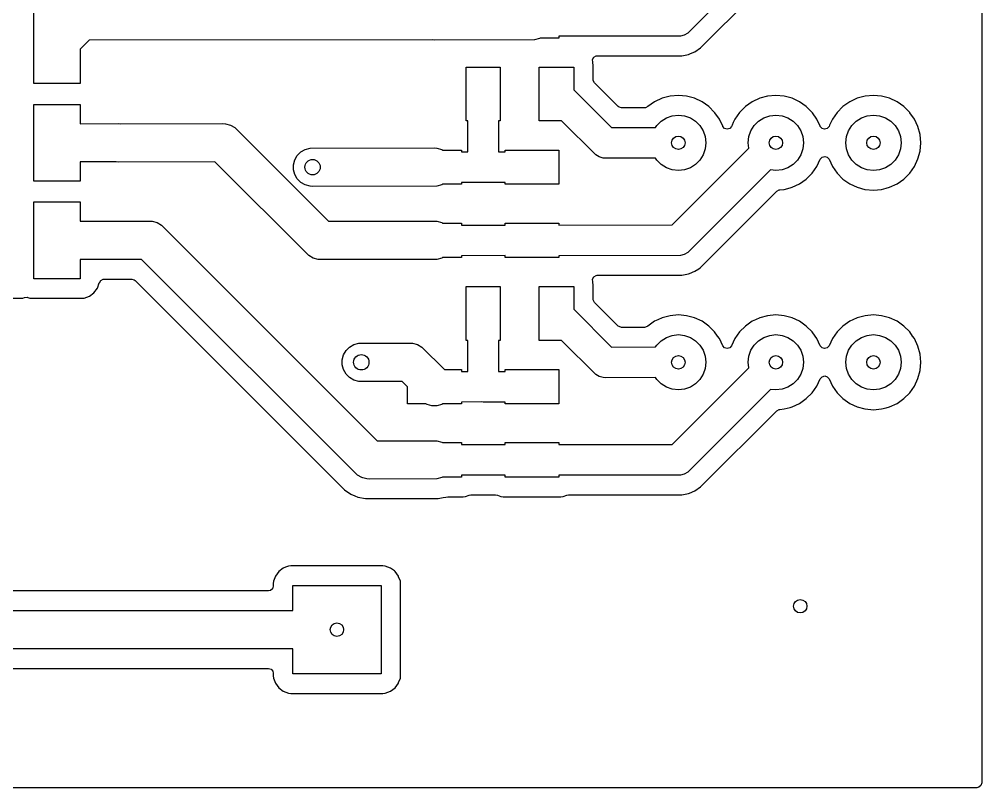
# Model space of a CAD drawing. Extents: x 0.01 to 2.39, y 0.01 to 1.59.
# Drawn here: x 1.399 to 2.386, y 0.014 to 0.802 of the extents above; entities that cross this region are included whole.
import ezdxf

# ---------------------------------------------------------------- set-up
doc = ezdxf.new("R2010")
doc.units = 0
doc.header["$MEASUREMENT"] = 0
doc.layers.add('BLACK', color=7, linetype='CONTINUOUS')

msp = doc.modelspace()

# ---------------------------------------------------------------- linework, layer by layer
at = {"layer": 'BLACK', "linetype": 'CONTINUOUS'}
for p, q in [((2.38604, 1.58108), (2.38604, 0.01892)), ((2.1694, 0.87228), (2.08614, 0.78886)), ((2.0978, 0.77222), (2.17595, 0.85037)), ((1.41437, 0.73563), (1.41437, 0.81437)), ((1.47098, 0.78032), (1.46161, 0.77087)), ((1.82247, 0.78048), (1.47098, 0.78032)), ((1.825, 0.78031), (1.82247, 0.78048)), ((1.92757, 0.78048), (1.825, 0.78031)), ((1.93253, 0.78181), (1.92757, 0.78048)), ((1.93338, 0.7823), (1.93253, 0.78181)), ((1.95256, 0.7823), (1.93338, 0.7823)), ((2.07706, 0.78439), (1.95256, 0.78428)), ((1.95256, 0.78428), (1.95256, 0.7823)), ((2.08103, 0.78545), (2.07706, 0.78439)), ((2.08459, 0.78751), (2.08103, 0.78545)), ((2.08614, 0.78886), (2.08459, 0.78751)), ((1.46161, 0.77087), (1.46161, 0.73563)), ((2.09194, 0.7683), (2.0978, 0.77222)), ((2.0978, 0.77222), (2.0978, 0.77222)), ((1.98701, 0.76033), (1.98835, 0.76278)), ((1.98721, 0.75754), (1.98701, 0.76033)), ((1.98835, 0.76278), (1.9908, 0.76412)), ((1.9908, 0.76412), (1.99185, 0.76423)), ((1.99185, 0.76423), (2.07852, 0.76423)), ((2.07852, 0.76423), (2.08543, 0.76561)), ((2.08543, 0.76561), (2.08746, 0.76645)), ((2.08543, 0.76561), (2.08543, 0.76561)), ((2.08746, 0.76645), (2.09194, 0.7683)), ((1.8575, 0.69744), (1.8575, 0.75256)), ((1.8575, 0.75256), (1.8925, 0.75256)), ((1.8925, 0.75256), (1.8925, 0.69744)), ((1.9323, 0.69744), (1.9323, 0.75256)), ((1.9323, 0.75256), (1.9677, 0.75256)), ((1.9677, 0.75256), (1.9677, 0.72941)), ((1.98746, 0.75686), (1.98721, 0.75754)), ((1.98772, 0.75447), (1.98746, 0.75686)), ((1.98746, 0.75686), (1.98746, 0.75686)), ((1.98746, 0.75686), (1.98746, 0.75686)), ((1.98772, 0.73992), (1.98772, 0.75447)), ((1.98772, 0.75447), (1.98772, 0.75447)), ((1.46161, 0.73563), (1.41437, 0.73563)), ((1.98783, 0.73887), (1.98772, 0.73992)), ((1.98917, 0.73641), (1.98783, 0.73887)), ((2.01336, 0.71222), (1.98917, 0.73641)), ((1.9677, 0.72941), (2.00663, 0.69063)), ((2.05839, 0.72062), (2.05072, 0.71705)), ((2.06657, 0.72281), (2.05839, 0.72062)), ((2.075, 0.72355), (2.06657, 0.72281)), ((2.08343, 0.72281), (2.075, 0.72355)), ((2.09161, 0.72062), (2.08343, 0.72281)), ((2.09928, 0.71705), (2.09161, 0.72062)), ((2.15839, 0.72062), (2.15072, 0.71705)), ((2.16657, 0.72281), (2.15839, 0.72062)), ((2.175, 0.72355), (2.16657, 0.72281)), ((2.18343, 0.72281), (2.175, 0.72355)), ((2.19161, 0.72062), (2.18343, 0.72281)), ((2.19928, 0.71705), (2.19161, 0.72062)), ((2.25839, 0.72062), (2.25072, 0.71705)), ((2.26657, 0.72281), (2.25839, 0.72062)), ((2.275, 0.72355), (2.26657, 0.72281)), ((2.28343, 0.72281), (2.275, 0.72355)), ((2.29161, 0.72062), (2.28343, 0.72281)), ((2.29928, 0.71705), (2.29161, 0.72062)), ((1.41437, 0.63563), (1.41437, 0.71437)), ((1.41437, 0.71437), (1.46161, 0.71437)), ((1.46161, 0.71437), (1.46161, 0.69458)), ((2.01419, 0.71156), (2.01336, 0.71222)), ((2.01687, 0.71077), (2.01419, 0.71156)), ((2.04031, 0.71077), (2.01687, 0.71077)), ((2.04137, 0.71088), (2.04031, 0.71077)), ((2.04359, 0.7121), (2.04137, 0.71088)), ((2.04363, 0.71205), (2.04359, 0.7121)), ((2.04379, 0.71219), (2.04363, 0.71205)), ((2.05072, 0.71705), (2.04379, 0.71219)), ((2.05072, 0.71705), (2.05072, 0.71705)), ((2.10621, 0.71219), (2.09928, 0.71705)), ((2.11219, 0.70621), (2.10621, 0.71219)), ((2.14379, 0.71219), (2.13781, 0.70621)), ((2.15072, 0.71705), (2.14379, 0.71219)), ((2.14379, 0.71219), (2.14379, 0.71219)), ((2.15072, 0.71705), (2.15072, 0.71705)), ((2.20621, 0.71219), (2.19928, 0.71705)), ((2.21219, 0.70621), (2.20621, 0.71219)), ((2.24379, 0.71219), (2.23781, 0.70621)), ((2.25072, 0.71705), (2.24379, 0.71219)), ((2.24379, 0.71219), (2.24379, 0.71219)), ((2.25072, 0.71705), (2.25072, 0.71705)), ((2.30621, 0.71219), (2.29928, 0.71705)), ((2.31219, 0.70621), (2.30621, 0.71219)), ((2.0627, 0.70054), (2.06869, 0.70264)), ((2.06869, 0.70264), (2.075, 0.70335)), ((2.075, 0.70335), (2.08131, 0.70264)), ((2.08131, 0.70264), (2.0873, 0.70054)), ((2.11245, 0.70584), (2.11219, 0.70621)), ((2.11219, 0.70621), (2.11219, 0.70621)), ((2.11219, 0.70621), (2.11219, 0.70621)), ((2.11705, 0.69928), (2.11245, 0.70584)), ((2.13781, 0.70621), (2.13295, 0.69928)), ((2.13781, 0.70621), (2.13781, 0.70621)), ((2.1627, 0.70054), (2.16869, 0.70264)), ((2.16869, 0.70264), (2.175, 0.70335)), ((2.175, 0.70335), (2.18131, 0.70264)), ((2.18131, 0.70264), (2.1873, 0.70054)), ((2.21245, 0.70584), (2.21219, 0.70621)), ((2.21219, 0.70621), (2.21219, 0.70621)), ((2.21219, 0.70621), (2.21219, 0.70621)), ((2.21705, 0.69928), (2.21245, 0.70584)), ((2.23781, 0.70621), (2.23295, 0.69928)), ((2.23781, 0.70621), (2.23781, 0.70621)), ((2.2627, 0.70054), (2.26869, 0.70264)), ((2.26869, 0.70264), (2.275, 0.70335)), ((2.275, 0.70335), (2.28131, 0.70264)), ((2.28131, 0.70264), (2.2873, 0.70054)), ((2.31245, 0.70584), (2.31219, 0.70621)), ((2.31219, 0.70621), (2.31219, 0.70621)), ((2.31219, 0.70621), (2.31219, 0.70621)), ((2.31705, 0.69928), (2.31245, 0.70584)), ((1.46161, 0.69458), (1.50098, 0.69469)), ((1.50098, 0.69469), (1.50344, 0.69452)), ((1.50344, 0.69452), (1.60819, 0.69469)), ((1.60819, 0.69469), (1.61076, 0.69452)), ((1.61076, 0.69452), (1.61076, 0.69452)), ((1.61076, 0.69452), (1.61572, 0.69319)), ((1.61572, 0.69319), (1.62017, 0.69062)), ((1.8593, 0.69744), (1.8575, 0.69744)), ((1.85936, 0.66571), (1.8593, 0.69744)), ((1.8925, 0.69744), (1.89067, 0.69744)), ((1.89067, 0.69744), (1.89072, 0.66566)), ((1.95535, 0.69744), (1.9323, 0.69744)), ((1.99041, 0.66251), (1.95535, 0.69744)), ((2.00663, 0.69063), (2.0516, 0.69071)), ((2.0516, 0.69071), (2.05284, 0.69267)), ((2.05284, 0.69267), (2.05733, 0.69716)), ((2.05733, 0.69716), (2.0627, 0.70054)), ((2.0873, 0.70054), (2.09267, 0.69716)), ((2.09267, 0.69716), (2.09716, 0.69267)), ((2.09716, 0.69267), (2.10054, 0.6873)), ((2.12048, 0.69191), (2.11705, 0.69928)), ((2.1205, 0.69186), (2.12048, 0.69191)), ((2.12229, 0.6898), (2.1205, 0.69186)), ((2.1295, 0.69186), (2.12765, 0.68976)), ((2.13009, 0.69314), (2.1295, 0.69186)), ((2.13131, 0.69576), (2.13009, 0.69314)), ((2.13295, 0.69928), (2.13131, 0.69576)), ((2.14946, 0.6873), (2.15284, 0.69267)), ((2.15284, 0.69267), (2.15733, 0.69716)), ((2.15733, 0.69716), (2.1627, 0.70054)), ((2.1873, 0.70054), (2.19267, 0.69716)), ((2.19267, 0.69716), (2.19716, 0.69267)), ((2.19716, 0.69267), (2.20054, 0.6873)), ((2.22048, 0.69191), (2.21705, 0.69928)), ((2.2205, 0.69186), (2.22048, 0.69191)), ((2.22229, 0.6898), (2.2205, 0.69186)), ((2.2295, 0.69186), (2.22765, 0.68976)), ((2.23009, 0.69314), (2.2295, 0.69186)), ((2.23131, 0.69576), (2.23009, 0.69314)), ((2.23295, 0.69928), (2.23131, 0.69576)), ((2.24946, 0.6873), (2.25284, 0.69267)), ((2.25284, 0.69267), (2.25733, 0.69716)), ((2.25733, 0.69716), (2.2627, 0.70054)), ((2.2873, 0.70054), (2.29267, 0.69716)), ((2.29267, 0.69716), (2.29716, 0.69267)), ((2.29716, 0.69267), (2.30054, 0.6873)), ((2.32062, 0.69161), (2.31705, 0.69928)), ((2.32281, 0.68343), (2.32062, 0.69161)), ((1.62017, 0.69062), (1.6202, 0.69058)), ((1.6202, 0.69058), (1.71648, 0.59453)), ((2.10054, 0.6873), (2.10264, 0.68131)), ((2.10264, 0.68131), (2.10335, 0.675)), ((2.12496, 0.689), (2.12229, 0.6898)), ((2.12765, 0.68976), (2.12496, 0.689)), ((2.14665, 0.675), (2.14736, 0.68131)), ((2.14736, 0.68131), (2.14946, 0.6873)), ((2.20054, 0.6873), (2.20264, 0.68131)), ((2.20264, 0.68131), (2.20335, 0.675)), ((2.22496, 0.689), (2.22229, 0.6898)), ((2.22765, 0.68976), (2.22496, 0.689)), ((2.24665, 0.675), (2.24736, 0.68131)), ((2.24736, 0.68131), (2.24946, 0.6873)), ((2.30054, 0.6873), (2.30264, 0.68131)), ((2.30264, 0.68131), (2.30335, 0.675)), ((2.32355, 0.675), (2.32281, 0.68343)), ((2.10335, 0.675), (2.10264, 0.66869)), ((2.14727, 0.66951), (2.14665, 0.675)), ((2.20335, 0.675), (2.20264, 0.66869)), ((2.24736, 0.66869), (2.24665, 0.675)), ((2.30335, 0.675), (2.30264, 0.66869)), ((2.32281, 0.66657), (2.32355, 0.675)), ((1.68181, 0.65753), (1.68438, 0.66198)), ((1.68438, 0.66198), (1.68802, 0.66562)), ((1.68802, 0.66562), (1.69247, 0.66819)), ((1.69247, 0.66819), (1.69743, 0.66952)), ((1.69743, 0.66952), (1.825, 0.66969)), ((1.825, 0.66969), (1.82757, 0.66952)), ((1.82757, 0.66952), (1.83253, 0.66819)), ((1.83253, 0.66819), (1.83372, 0.6675)), ((1.83372, 0.6675), (1.85256, 0.6675)), ((1.85256, 0.6675), (1.85256, 0.66569)), ((1.85256, 0.66569), (1.85936, 0.66571)), ((1.89072, 0.66566), (1.89744, 0.66568)), ((1.89744, 0.66568), (1.89744, 0.6675)), ((1.89744, 0.6675), (1.95256, 0.6675)), ((1.95256, 0.6675), (1.95256, 0.6325)), ((1.99397, 0.66045), (1.99041, 0.66251)), ((2.06865, 0.59074), (2.14727, 0.66951)), ((2.10054, 0.6627), (2.09716, 0.65733)), ((2.10264, 0.66869), (2.10054, 0.6627)), ((2.20054, 0.6627), (2.19716, 0.65733)), ((2.20264, 0.66869), (2.20054, 0.6627)), ((2.24946, 0.6627), (2.24736, 0.66869)), ((2.25284, 0.65733), (2.24946, 0.6627)), ((2.30054, 0.6627), (2.29716, 0.65733)), ((2.30264, 0.66869), (2.30054, 0.6627)), ((2.32062, 0.65839), (2.32281, 0.66657)), ((1.49861, 0.65547), (1.46161, 0.65538)), ((1.46161, 0.65538), (1.46161, 0.63563)), ((1.50098, 0.65531), (1.49861, 0.65547)), ((1.59989, 0.65547), (1.50098, 0.65531)), ((1.69619, 0.5594), (1.59989, 0.65547)), ((1.68048, 0.65257), (1.68181, 0.65753)), ((1.68048, 0.64743), (1.68048, 0.65257)), ((1.99794, 0.65939), (1.99397, 0.66045)), ((2, 0.65925), (1.99794, 0.65939)), ((2.05157, 0.65934), (2, 0.65925)), ((2.05284, 0.65733), (2.05157, 0.65934)), ((2.05733, 0.65284), (2.05284, 0.65733)), ((2.0627, 0.64946), (2.05733, 0.65284)), ((2.09267, 0.65284), (2.0873, 0.64946)), ((2.09716, 0.65733), (2.09267, 0.65284)), ((2.19267, 0.65284), (2.1873, 0.64946)), ((2.19716, 0.65733), (2.19267, 0.65284)), ((2.21705, 0.65072), (2.2205, 0.65814)), ((2.2205, 0.65814), (2.22235, 0.66024)), ((2.22235, 0.66024), (2.22504, 0.661)), ((2.22504, 0.661), (2.22771, 0.6602)), ((2.22771, 0.6602), (2.2295, 0.65814)), ((2.2295, 0.65814), (2.23295, 0.65072)), ((2.25733, 0.65284), (2.25284, 0.65733)), ((2.2627, 0.64946), (2.25733, 0.65284)), ((2.29267, 0.65284), (2.2873, 0.64946)), ((2.29716, 0.65733), (2.29267, 0.65284)), ((2.31705, 0.65072), (2.32062, 0.65839)), ((1.68181, 0.64247), (1.68048, 0.64743)), ((1.68438, 0.63802), (1.68181, 0.64247)), ((2.06869, 0.64736), (2.0627, 0.64946)), ((2.075, 0.64665), (2.06869, 0.64736)), ((2.08131, 0.64736), (2.075, 0.64665)), ((2.0873, 0.64946), (2.08131, 0.64736)), ((2.1694, 0.64728), (2.08614, 0.56386)), ((2.175, 0.64665), (2.1694, 0.64728)), ((2.18131, 0.64736), (2.175, 0.64665)), ((2.1873, 0.64946), (2.18131, 0.64736)), ((2.20621, 0.63781), (2.21219, 0.64379)), ((2.21219, 0.64379), (2.21705, 0.65072)), ((2.21219, 0.64379), (2.21219, 0.64379)), ((2.23295, 0.65072), (2.23781, 0.64379)), ((2.23781, 0.64379), (2.23781, 0.64379)), ((2.23781, 0.64379), (2.24379, 0.63781)), ((2.26869, 0.64736), (2.2627, 0.64946)), ((2.275, 0.64665), (2.26869, 0.64736)), ((2.28131, 0.64736), (2.275, 0.64665)), ((2.2873, 0.64946), (2.28131, 0.64736)), ((2.30621, 0.63781), (2.31219, 0.64379)), ((2.31219, 0.64379), (2.31705, 0.65072)), ((2.31219, 0.64379), (2.31219, 0.64379)), ((1.46161, 0.63563), (1.41437, 0.63563)), ((1.68802, 0.63438), (1.68438, 0.63802)), ((1.69247, 0.63181), (1.68802, 0.63438)), ((1.69743, 0.63048), (1.69247, 0.63181)), ((1.83253, 0.63181), (1.82757, 0.63048)), ((1.83372, 0.6325), (1.83253, 0.63181)), ((1.85256, 0.6325), (1.83372, 0.6325)), ((1.8731, 0.63438), (1.85256, 0.63432)), ((1.85256, 0.63432), (1.85256, 0.6325)), ((1.875, 0.63425), (1.8731, 0.63438)), ((1.89744, 0.63431), (1.875, 0.63425)), ((1.89744, 0.6325), (1.89744, 0.63431)), ((1.95256, 0.6325), (1.89744, 0.6325)), ((2.19161, 0.62938), (2.19928, 0.63295)), ((2.19928, 0.63295), (2.20621, 0.63781)), ((2.20621, 0.63781), (2.20621, 0.63781)), ((2.24379, 0.63781), (2.24379, 0.63781)), ((2.24379, 0.63781), (2.25072, 0.63295)), ((2.25072, 0.63295), (2.25839, 0.62938)), ((2.29161, 0.62938), (2.29928, 0.63295)), ((2.29928, 0.63295), (2.30621, 0.63781)), ((2.30621, 0.63781), (2.30621, 0.63781)), ((1.7, 0.63031), (1.69743, 0.63048)), ((1.82757, 0.63048), (1.7, 0.63031)), ((2.0978, 0.54722), (2.17595, 0.62537)), ((2.17595, 0.62537), (2.1784, 0.62671)), ((2.1784, 0.62671), (2.17903, 0.6268)), ((2.17903, 0.6268), (2.18343, 0.62719)), ((2.18343, 0.62719), (2.18961, 0.62884)), ((2.18343, 0.62719), (2.18343, 0.62719)), ((2.18343, 0.62719), (2.18343, 0.62719)), ((2.18961, 0.62884), (2.19161, 0.62938)), ((2.19161, 0.62938), (2.19161, 0.62938)), ((2.25839, 0.62938), (2.25839, 0.62938)), ((2.25839, 0.62938), (2.26618, 0.62729)), ((2.26618, 0.62729), (2.26657, 0.62719)), ((2.26657, 0.62719), (2.275, 0.62645)), ((2.275, 0.62645), (2.28343, 0.62719)), ((2.28343, 0.62719), (2.28815, 0.62845)), ((2.28815, 0.62845), (2.29161, 0.62938)), ((2.29161, 0.62938), (2.29161, 0.62938)), ((1.41437, 0.53563), (1.41437, 0.61437)), ((1.41437, 0.61437), (1.46161, 0.61437)), ((1.46161, 0.61437), (1.46161, 0.59456)), ((1.46161, 0.59456), (1.53307, 0.59469)), ((1.53307, 0.59469), (1.53564, 0.59452)), ((1.53564, 0.59452), (1.53564, 0.59452)), ((1.53564, 0.59452), (1.5406, 0.59319)), ((1.5406, 0.59319), (1.54505, 0.59062)), ((1.71648, 0.59453), (1.825, 0.59469)), ((1.825, 0.59469), (1.82757, 0.59452)), ((1.82757, 0.59452), (1.83253, 0.59319)), ((1.83253, 0.59319), (1.83338, 0.5927)), ((1.83338, 0.5927), (1.85256, 0.5927)), ((1.85256, 0.5927), (1.85256, 0.59065)), ((1.89744, 0.59071), (1.89744, 0.5927)), ((1.89744, 0.5927), (1.95256, 0.5927)), ((1.95256, 0.5927), (1.95256, 0.59064)), ((1.54505, 0.59062), (1.54513, 0.59054)), ((1.54513, 0.59054), (1.76636, 0.36954)), ((1.85256, 0.59065), (1.89744, 0.59071)), ((1.95256, 0.59064), (2.06865, 0.59074)), ((2.08459, 0.56251), (2.08103, 0.56045)), ((2.08614, 0.56386), (2.08459, 0.56251)), ((1.52477, 0.55546), (1.46161, 0.55536)), ((1.46161, 0.55536), (1.46161, 0.53563)), ((1.74605, 0.33442), (1.52477, 0.55546)), ((1.6962, 0.55938), (1.69619, 0.5594)), ((1.70065, 0.55681), (1.6962, 0.55938)), ((1.70562, 0.55548), (1.70065, 0.55681)), ((1.70819, 0.55531), (1.70562, 0.55548)), ((1.70562, 0.55548), (1.70562, 0.55548)), ((1.82757, 0.55548), (1.70819, 0.55531)), ((1.83253, 0.55681), (1.82757, 0.55548)), ((1.83338, 0.5573), (1.83253, 0.55681)), ((1.85256, 0.5573), (1.83338, 0.5573)), ((1.89744, 0.55935), (1.85256, 0.55929)), ((1.85256, 0.55929), (1.85256, 0.5573)), ((1.89744, 0.5573), (1.89744, 0.55935)), ((1.95256, 0.5573), (1.89744, 0.5573)), ((2.07706, 0.55939), (1.95256, 0.55928)), ((1.95256, 0.55928), (1.95256, 0.5573)), ((2.08103, 0.56045), (2.07706, 0.55939)), ((2.08639, 0.541), (2.09194, 0.5433)), ((2.09194, 0.5433), (2.09586, 0.54592)), ((2.09586, 0.54592), (2.0978, 0.54722)), ((2.0978, 0.54722), (2.0978, 0.54722)), ((1.46161, 0.53563), (1.41437, 0.53563)), ((1.48149, 0.53162), (1.48279, 0.5339)), ((1.48279, 0.5339), (1.48527, 0.5352)), ((1.48527, 0.5352), (1.48624, 0.5353)), ((1.48624, 0.5353), (1.51457, 0.5353)), ((1.51457, 0.5353), (1.51725, 0.53451)), ((1.51725, 0.53451), (1.51808, 0.53384)), ((1.51808, 0.53384), (1.73276, 0.31916)), ((1.98701, 0.53533), (1.98835, 0.53778)), ((1.98721, 0.53254), (1.98701, 0.53533)), ((1.98835, 0.53778), (1.9908, 0.53912)), ((1.9908, 0.53912), (1.99185, 0.53923)), ((1.99185, 0.53923), (2.07852, 0.53923)), ((2.07852, 0.53923), (2.08543, 0.54061)), ((2.08543, 0.54061), (2.08639, 0.541)), ((2.08543, 0.54061), (2.08543, 0.54061)), ((1.47592, 0.52133), (1.47937, 0.52594)), ((1.47937, 0.52594), (1.48138, 0.53133)), ((1.47937, 0.52594), (1.47937, 0.52594)), ((1.48138, 0.53133), (1.48141, 0.53148)), ((1.48141, 0.53148), (1.48147, 0.53158)), ((1.48147, 0.53158), (1.48149, 0.53162)), ((1.48149, 0.53162), (1.48149, 0.53162)), ((1.8575, 0.47244), (1.8575, 0.52756)), ((1.8575, 0.52756), (1.8925, 0.52756)), ((1.8925, 0.52756), (1.8925, 0.47244)), ((1.9323, 0.47244), (1.9323, 0.52756)), ((1.9323, 0.52756), (1.9677, 0.52756)), ((1.9677, 0.52756), (1.9677, 0.50441)), ((1.98746, 0.53186), (1.98721, 0.53254)), ((1.98772, 0.52947), (1.98746, 0.53186)), ((1.98746, 0.53186), (1.98746, 0.53186)), ((1.98746, 0.53186), (1.98746, 0.53186)), ((1.98772, 0.51492), (1.98772, 0.52947)), ((1.98772, 0.52947), (1.98772, 0.52947)), ((1.34946, 0.51561), (1.40054, 0.51561)), ((1.40054, 0.51561), (1.40292, 0.51587)), ((1.40292, 0.51587), (1.40476, 0.51655)), ((1.40292, 0.51587), (1.40292, 0.51587)), ((1.40476, 0.51655), (1.40755, 0.51675)), ((1.40755, 0.51675), (1.40823, 0.51655)), ((1.40823, 0.51655), (1.41007, 0.51587)), ((1.41007, 0.51587), (1.41007, 0.51587)), ((1.41007, 0.51587), (1.41245, 0.51561)), ((1.41245, 0.51561), (1.41246, 0.51561)), ((1.41246, 0.51561), (1.46353, 0.51561)), ((1.46353, 0.51561), (1.46591, 0.51587)), ((1.46591, 0.51587), (1.47131, 0.51788)), ((1.46591, 0.51587), (1.46591, 0.51587)), ((1.47131, 0.51788), (1.47592, 0.52133)), ((1.47131, 0.51788), (1.47131, 0.51788)), ((1.98783, 0.51387), (1.98772, 0.51492)), ((1.98917, 0.51141), (1.98783, 0.51387)), ((1.9677, 0.50441), (2.00663, 0.46563)), ((2.01336, 0.48722), (1.98917, 0.51141)), ((2.05403, 0.49359), (2.05072, 0.49205)), ((2.05839, 0.49562), (2.05403, 0.49359)), ((2.06657, 0.49781), (2.05839, 0.49562)), ((2.075, 0.49855), (2.06657, 0.49781)), ((2.08343, 0.49781), (2.075, 0.49855)), ((2.09161, 0.49562), (2.08343, 0.49781)), ((2.09928, 0.49205), (2.09161, 0.49562)), ((2.15403, 0.49359), (2.15072, 0.49205)), ((2.15839, 0.49562), (2.15403, 0.49359)), ((2.16657, 0.49781), (2.15839, 0.49562)), ((2.175, 0.49855), (2.16657, 0.49781)), ((2.18343, 0.49781), (2.175, 0.49855)), ((2.19161, 0.49562), (2.18343, 0.49781)), ((2.19928, 0.49205), (2.19161, 0.49562)), ((2.25403, 0.49359), (2.25072, 0.49205)), ((2.25839, 0.49562), (2.25403, 0.49359)), ((2.26657, 0.49781), (2.25839, 0.49562)), ((2.275, 0.49855), (2.26657, 0.49781)), ((2.28343, 0.49781), (2.275, 0.49855)), ((2.29161, 0.49562), (2.28343, 0.49781)), ((2.29928, 0.49205), (2.29161, 0.49562)), ((2.01419, 0.48656), (2.01336, 0.48722)), ((2.01687, 0.48577), (2.01419, 0.48656)), ((2.04031, 0.48577), (2.01687, 0.48577)), ((2.04137, 0.48588), (2.04031, 0.48577)), ((2.04359, 0.4871), (2.04137, 0.48588)), ((2.04363, 0.48705), (2.04359, 0.4871)), ((2.04379, 0.48719), (2.04363, 0.48705)), ((2.05072, 0.49205), (2.04379, 0.48719)), ((2.10621, 0.48719), (2.09928, 0.49205)), ((2.11219, 0.48121), (2.10621, 0.48719)), ((2.14379, 0.48719), (2.13781, 0.48121)), ((2.15072, 0.49205), (2.14379, 0.48719)), ((2.14379, 0.48719), (2.14379, 0.48719)), ((2.20621, 0.48719), (2.19928, 0.49205)), ((2.21219, 0.48121), (2.20621, 0.48719)), ((2.24379, 0.48719), (2.23781, 0.48121)), ((2.25072, 0.49205), (2.24379, 0.48719)), ((2.24379, 0.48719), (2.24379, 0.48719)), ((2.30621, 0.48719), (2.29928, 0.49205)), ((2.31219, 0.48121), (2.30621, 0.48719)), ((2.05733, 0.47216), (2.0627, 0.47554)), ((2.0627, 0.47554), (2.06869, 0.47764)), ((2.06869, 0.47764), (2.075, 0.47835)), ((2.075, 0.47835), (2.08131, 0.47764)), ((2.08131, 0.47764), (2.0873, 0.47554)), ((2.0873, 0.47554), (2.09267, 0.47216)), ((2.11521, 0.4769), (2.11219, 0.48121)), ((2.11219, 0.48121), (2.11219, 0.48121)), ((2.11219, 0.48121), (2.11219, 0.48121)), ((2.11705, 0.47428), (2.11521, 0.4769)), ((2.1205, 0.46686), (2.11705, 0.47428)), ((2.13295, 0.47428), (2.12953, 0.46694)), ((2.13781, 0.48121), (2.13295, 0.47428)), ((2.13295, 0.47428), (2.13295, 0.47428)), ((2.13781, 0.48121), (2.13781, 0.48121)), ((2.15733, 0.47216), (2.1627, 0.47554)), ((2.1627, 0.47554), (2.16869, 0.47764)), ((2.16869, 0.47764), (2.175, 0.47835)), ((2.175, 0.47835), (2.18131, 0.47764)), ((2.18131, 0.47764), (2.1873, 0.47554)), ((2.1873, 0.47554), (2.19267, 0.47216)), ((2.21521, 0.4769), (2.21219, 0.48121)), ((2.21219, 0.48121), (2.21219, 0.48121)), ((2.21219, 0.48121), (2.21219, 0.48121)), ((2.21705, 0.47428), (2.21521, 0.4769)), ((2.2205, 0.46686), (2.21705, 0.47428)), ((2.23295, 0.47428), (2.22953, 0.46694)), ((2.23781, 0.48121), (2.23295, 0.47428)), ((2.23295, 0.47428), (2.23295, 0.47428)), ((2.23781, 0.48121), (2.23781, 0.48121)), ((2.25733, 0.47216), (2.2627, 0.47554)), ((2.2627, 0.47554), (2.26869, 0.47764)), ((2.26869, 0.47764), (2.275, 0.47835)), ((2.275, 0.47835), (2.28131, 0.47764)), ((2.28131, 0.47764), (2.2873, 0.47554)), ((2.2873, 0.47554), (2.29267, 0.47216)), ((2.31521, 0.4769), (2.31219, 0.48121)), ((2.31219, 0.48121), (2.31219, 0.48121)), ((2.31219, 0.48121), (2.31219, 0.48121)), ((2.31705, 0.47428), (2.31521, 0.4769)), ((2.32062, 0.46661), (2.31705, 0.47428)), ((1.73438, 0.46198), (1.73802, 0.46562)), ((1.73802, 0.46562), (1.74247, 0.46819)), ((1.74247, 0.46819), (1.74743, 0.46952)), ((1.74743, 0.46952), (1.8, 0.46969)), ((1.8, 0.46969), (1.80257, 0.46952)), ((1.80257, 0.46952), (1.80257, 0.46952)), ((1.80257, 0.46952), (1.80753, 0.46819)), ((1.80753, 0.46819), (1.81198, 0.46562)), ((1.81198, 0.46562), (1.81199, 0.46561)), ((1.81199, 0.46561), (1.83531, 0.4425)), ((1.8593, 0.47244), (1.8575, 0.47244)), ((1.85936, 0.44071), (1.8593, 0.47244)), ((1.8925, 0.47244), (1.89067, 0.47244)), ((1.89067, 0.47244), (1.89072, 0.44066)), ((1.95535, 0.47244), (1.9323, 0.47244)), ((1.99041, 0.43751), (1.95535, 0.47244)), ((2.00663, 0.46563), (2.0516, 0.46571)), ((2.0516, 0.46571), (2.05284, 0.46767)), ((2.05284, 0.46767), (2.05733, 0.47216)), ((2.09267, 0.47216), (2.09716, 0.46767)), ((2.09716, 0.46767), (2.10054, 0.4623)), ((2.12229, 0.4648), (2.1205, 0.46686)), ((2.12496, 0.464), (2.12229, 0.4648)), ((2.12765, 0.46476), (2.12496, 0.464)), ((2.1295, 0.46686), (2.12765, 0.46476)), ((2.12953, 0.46694), (2.1295, 0.46686)), ((2.14946, 0.4623), (2.15284, 0.46767)), ((2.15284, 0.46767), (2.15733, 0.47216)), ((2.19267, 0.47216), (2.19716, 0.46767)), ((2.19716, 0.46767), (2.20054, 0.4623)), ((2.22229, 0.4648), (2.2205, 0.46686)), ((2.22496, 0.464), (2.22229, 0.4648)), ((2.22765, 0.46476), (2.22496, 0.464)), ((2.2295, 0.46686), (2.22765, 0.46476)), ((2.22953, 0.46694), (2.2295, 0.46686)), ((2.24946, 0.4623), (2.25284, 0.46767)), ((2.25284, 0.46767), (2.25733, 0.47216)), ((2.29267, 0.47216), (2.29716, 0.46767)), ((2.29716, 0.46767), (2.30054, 0.4623)), ((2.32281, 0.45843), (2.32062, 0.46661)), ((1.73048, 0.45257), (1.73181, 0.45753)), ((1.73181, 0.45753), (1.73438, 0.46198)), ((2.10054, 0.4623), (2.10264, 0.45631)), ((2.10264, 0.45631), (2.10335, 0.45)), ((2.14665, 0.45), (2.14736, 0.45631)), ((2.14736, 0.45631), (2.14946, 0.4623)), ((2.20054, 0.4623), (2.20264, 0.45631)), ((2.20264, 0.45631), (2.20335, 0.45)), ((2.24665, 0.45), (2.24736, 0.45631)), ((2.24736, 0.45631), (2.24946, 0.4623)), ((2.30054, 0.4623), (2.30264, 0.45631)), ((2.30264, 0.45631), (2.30335, 0.45)), ((2.32355, 0.45), (2.32281, 0.45843)), ((1.73048, 0.44743), (1.73048, 0.45257)), ((1.73181, 0.44247), (1.73048, 0.44743)), ((2.06865, 0.36574), (2.14727, 0.44451)), ((2.10335, 0.45), (2.10264, 0.44369)), ((2.14727, 0.44451), (2.14665, 0.45)), ((2.20335, 0.45), (2.20264, 0.44369)), ((2.24736, 0.44369), (2.24665, 0.45)), ((2.30335, 0.45), (2.30264, 0.44369)), ((2.32281, 0.44157), (2.32355, 0.45)), ((1.73438, 0.43802), (1.73181, 0.44247)), ((1.73802, 0.43438), (1.73438, 0.43802)), ((1.74247, 0.43181), (1.73802, 0.43438)), ((1.83531, 0.4425), (1.85256, 0.4425)), ((1.85256, 0.4425), (1.85256, 0.44069)), ((1.85256, 0.44069), (1.85936, 0.44071)), ((1.89072, 0.44066), (1.89744, 0.44068)), ((1.89744, 0.44068), (1.89744, 0.4425)), ((1.89744, 0.4425), (1.95256, 0.4425)), ((1.95256, 0.4425), (1.95256, 0.4075)), ((1.99397, 0.43545), (1.99041, 0.43751)), ((1.99794, 0.43439), (1.99397, 0.43545)), ((2, 0.43425), (1.99794, 0.43439)), ((2.05157, 0.43434), (2, 0.43425)), ((2.05284, 0.43233), (2.05157, 0.43434)), ((2.10054, 0.4377), (2.09716, 0.43233)), ((2.10264, 0.44369), (2.10054, 0.4377)), ((2.20054, 0.4377), (2.19716, 0.43233)), ((2.20264, 0.44369), (2.20054, 0.4377)), ((2.2205, 0.43314), (2.22235, 0.43524)), ((2.22235, 0.43524), (2.22504, 0.436)), ((2.22504, 0.436), (2.22771, 0.4352)), ((2.22771, 0.4352), (2.2295, 0.43314)), ((2.24946, 0.4377), (2.24736, 0.44369)), ((2.25284, 0.43233), (2.24946, 0.4377)), ((2.30054, 0.4377), (2.29716, 0.43233)), ((2.30264, 0.44369), (2.30054, 0.4377)), ((2.32062, 0.43339), (2.32281, 0.44157)), ((1.74743, 0.43048), (1.74247, 0.43181)), ((1.75, 0.43031), (1.74743, 0.43048)), ((1.79176, 0.43045), (1.75, 0.43031)), ((1.79744, 0.42482), (1.79176, 0.43045)), ((1.79744, 0.4075), (1.79744, 0.42482)), ((2.05733, 0.42784), (2.05284, 0.43233)), ((2.0627, 0.42446), (2.05733, 0.42784)), ((2.06869, 0.42236), (2.0627, 0.42446)), ((2.0873, 0.42446), (2.08131, 0.42236)), ((2.09267, 0.42784), (2.0873, 0.42446)), ((2.09716, 0.43233), (2.09267, 0.42784)), ((2.1873, 0.42446), (2.18131, 0.42236)), ((2.19267, 0.42784), (2.1873, 0.42446)), ((2.19716, 0.43233), (2.19267, 0.42784)), ((2.21219, 0.41879), (2.21705, 0.42572)), ((2.21705, 0.42572), (2.2205, 0.43314)), ((2.2295, 0.43314), (2.23295, 0.42572)), ((2.23295, 0.42572), (2.23781, 0.41879)), ((2.25733, 0.42784), (2.25284, 0.43233)), ((2.2627, 0.42446), (2.25733, 0.42784)), ((2.26869, 0.42236), (2.2627, 0.42446)), ((2.2873, 0.42446), (2.28131, 0.42236)), ((2.29267, 0.42784), (2.2873, 0.42446)), ((2.29716, 0.43233), (2.29267, 0.42784)), ((2.31219, 0.41879), (2.31705, 0.42572)), ((2.31705, 0.42572), (2.32062, 0.43339)), ((2.075, 0.42165), (2.06869, 0.42236)), ((2.08131, 0.42236), (2.075, 0.42165)), ((2.1694, 0.42228), (2.08614, 0.33886)), ((2.175, 0.42165), (2.1694, 0.42228)), ((2.18131, 0.42236), (2.175, 0.42165)), ((2.20621, 0.41281), (2.21219, 0.41879)), ((2.21219, 0.41879), (2.21219, 0.41879)), ((2.23781, 0.41879), (2.23781, 0.41879)), ((2.23781, 0.41879), (2.24379, 0.41281)), ((2.275, 0.42165), (2.26869, 0.42236)), ((2.28131, 0.42236), (2.275, 0.42165)), ((2.30621, 0.41281), (2.31219, 0.41879)), ((2.31219, 0.41879), (2.31219, 0.41879)), ((1.81628, 0.4075), (1.79744, 0.4075)), ((1.81747, 0.40681), (1.81628, 0.4075)), ((1.82243, 0.40548), (1.81747, 0.40681)), ((1.82757, 0.40548), (1.82243, 0.40548)), ((1.83253, 0.40681), (1.82757, 0.40548)), ((1.83372, 0.4075), (1.83253, 0.40681)), ((1.85256, 0.4075), (1.83372, 0.4075)), ((1.8731, 0.40938), (1.85256, 0.40932)), ((1.85256, 0.40932), (1.85256, 0.4075)), ((1.875, 0.40925), (1.8731, 0.40938)), ((1.89744, 0.40931), (1.875, 0.40925)), ((1.89744, 0.4075), (1.89744, 0.40931)), ((1.95256, 0.4075), (1.89744, 0.4075)), ((2.19161, 0.40438), (2.19928, 0.40795)), ((2.19928, 0.40795), (2.20621, 0.41281)), ((2.20621, 0.41281), (2.20621, 0.41281)), ((2.24379, 0.41281), (2.24379, 0.41281)), ((2.24379, 0.41281), (2.25072, 0.40795)), ((2.25072, 0.40795), (2.25839, 0.40438)), ((2.29161, 0.40438), (2.29928, 0.40795)), ((2.29928, 0.40795), (2.30621, 0.41281)), ((2.30621, 0.41281), (2.30621, 0.41281)), ((2.0978, 0.32222), (2.17595, 0.40037)), ((2.17595, 0.40037), (2.1784, 0.40171)), ((2.1784, 0.40171), (2.17903, 0.4018)), ((2.17903, 0.4018), (2.18343, 0.40219)), ((2.18343, 0.40219), (2.18961, 0.40384)), ((2.18343, 0.40219), (2.18343, 0.40219)), ((2.18343, 0.40219), (2.18343, 0.40219)), ((2.18961, 0.40384), (2.19161, 0.40438)), ((2.19161, 0.40438), (2.19161, 0.40438)), ((2.25839, 0.40438), (2.25839, 0.40438)), ((2.25839, 0.40438), (2.26618, 0.40229)), ((2.26618, 0.40229), (2.26657, 0.40219)), ((2.26657, 0.40219), (2.275, 0.40145)), ((2.275, 0.40145), (2.28343, 0.40219)), ((2.28343, 0.40219), (2.28815, 0.40345)), ((2.28815, 0.40345), (2.29161, 0.40438)), ((2.29161, 0.40438), (2.29161, 0.40438)), ((1.76636, 0.36954), (1.825, 0.36969)), ((1.825, 0.36969), (1.82757, 0.36952)), ((1.82757, 0.36952), (1.83253, 0.36819)), ((1.83253, 0.36819), (1.83338, 0.3677)), ((1.83338, 0.3677), (1.85256, 0.3677)), ((1.85256, 0.3677), (1.85256, 0.36565)), ((1.85256, 0.36565), (1.89744, 0.36571)), ((1.89744, 0.36571), (1.89744, 0.3677)), ((1.89744, 0.3677), (1.95256, 0.3677)), ((1.95256, 0.3677), (1.95256, 0.36564)), ((1.95256, 0.36564), (2.06865, 0.36574)), ((2.08459, 0.33751), (2.08103, 0.33545)), ((2.08614, 0.33886), (2.08459, 0.33751)), ((1.74609, 0.33438), (1.74605, 0.33442)), ((1.75054, 0.33181), (1.74609, 0.33438)), ((1.75159, 0.33153), (1.75054, 0.33181)), ((1.7555, 0.33048), (1.75159, 0.33153)), ((1.75807, 0.33031), (1.7555, 0.33048)), ((1.7555, 0.33048), (1.7555, 0.33048)), ((1.82757, 0.33048), (1.75807, 0.33031)), ((1.83253, 0.33181), (1.82757, 0.33048)), ((1.83338, 0.3323), (1.83253, 0.33181)), ((1.85256, 0.3323), (1.83338, 0.3323)), ((1.89744, 0.33435), (1.85256, 0.33429)), ((1.85256, 0.33429), (1.85256, 0.3323)), ((1.89744, 0.3323), (1.89744, 0.33435)), ((1.95256, 0.3323), (1.89744, 0.3323)), ((2.07706, 0.33439), (1.95256, 0.33428)), ((1.95256, 0.33428), (1.95256, 0.3323)), ((2.08103, 0.33545), (2.07706, 0.33439)), ((1.73276, 0.31916), (1.73276, 0.31916)), ((1.73276, 0.31916), (1.73926, 0.31481)), ((2.08543, 0.31561), (2.08639, 0.316)), ((2.08639, 0.316), (2.09194, 0.3183)), ((2.09194, 0.3183), (2.0978, 0.32222)), ((2.0978, 0.32222), (2.0978, 0.32222)), ((1.73926, 0.31481), (1.7435, 0.31306)), ((1.7435, 0.31306), (1.74649, 0.31182)), ((1.74649, 0.31182), (1.74649, 0.31182)), ((1.74649, 0.31182), (1.75416, 0.3103)), ((1.75416, 0.3103), (1.75416, 0.3103)), ((1.75416, 0.3103), (1.82891, 0.3103)), ((1.82891, 0.3103), (1.83402, 0.31131)), ((1.83402, 0.31131), (1.83658, 0.31182)), ((1.83658, 0.31182), (1.83679, 0.31191)), ((1.83658, 0.31182), (1.83658, 0.31182)), ((1.83679, 0.31191), (1.83868, 0.31228)), ((1.83868, 0.31228), (1.85447, 0.31228)), ((1.85447, 0.31228), (1.85686, 0.31254)), ((1.85686, 0.31254), (1.86056, 0.31392)), ((1.85686, 0.31254), (1.85686, 0.31254)), ((1.85686, 0.31254), (1.85686, 0.31254)), ((1.85686, 0.31254), (1.85686, 0.31254)), ((1.86056, 0.31392), (1.86229, 0.31423)), ((1.86229, 0.31423), (1.88771, 0.31423)), ((1.88771, 0.31423), (1.88944, 0.31392)), ((1.88944, 0.31392), (1.89314, 0.31254)), ((1.89314, 0.31254), (1.89314, 0.31254)), ((1.89314, 0.31254), (1.89553, 0.31228)), ((1.89553, 0.31228), (1.89553, 0.31228)), ((1.89553, 0.31228), (1.95447, 0.31228)), ((1.95447, 0.31228), (1.95686, 0.31254)), ((1.95686, 0.31254), (1.96056, 0.31392)), ((1.95686, 0.31254), (1.95686, 0.31254)), ((1.95686, 0.31254), (1.95686, 0.31254)), ((1.95686, 0.31254), (1.95686, 0.31254)), ((1.96056, 0.31392), (1.96229, 0.31423)), ((1.96229, 0.31423), (2.07852, 0.31423)), ((2.07852, 0.31423), (2.08543, 0.31561)), ((2.08543, 0.31561), (2.08543, 0.31561)), ((1.67003, 0.23901), (1.66542, 0.23556)), ((1.67236, 0.23988), (1.67003, 0.23901)), ((1.67003, 0.23901), (1.67003, 0.23901)), ((1.67003, 0.23901), (1.67003, 0.23901)), ((1.67542, 0.24102), (1.67236, 0.23988)), ((1.67543, 0.24102), (1.67542, 0.24102)), ((1.67781, 0.24128), (1.67543, 0.24102)), ((1.77219, 0.24128), (1.67781, 0.24128)), ((1.67781, 0.24128), (1.67781, 0.24128)), ((1.67781, 0.24128), (1.67781, 0.24128)), ((1.77457, 0.24102), (1.77219, 0.24128)), ((1.77219, 0.24128), (1.77219, 0.24128)), ((1.77219, 0.24128), (1.77219, 0.24128)), ((1.77997, 0.23901), (1.77457, 0.24102)), ((1.77457, 0.24102), (1.77457, 0.24102)), ((1.77457, 0.24102), (1.77457, 0.24102)), ((1.78385, 0.23611), (1.77997, 0.23901)), ((1.77997, 0.23901), (1.77997, 0.23901)), ((1.77997, 0.23901), (1.77997, 0.23901)), ((1.66197, 0.23095), (1.65996, 0.22556)), ((1.66542, 0.23556), (1.66197, 0.23095)), ((1.66197, 0.23095), (1.66197, 0.23095)), ((1.78458, 0.23556), (1.78385, 0.23611)), ((1.78803, 0.23095), (1.78458, 0.23556)), ((1.78828, 0.23026), (1.78803, 0.23095)), ((1.79004, 0.22556), (1.78828, 0.23026)), ((1.65892, 0.21797), (1.6568, 0.21614)), ((1.6597, 0.22065), (1.65892, 0.21797)), ((1.65996, 0.22556), (1.6597, 0.22318)), ((1.6597, 0.22318), (1.6597, 0.22065)), ((1.65996, 0.22556), (1.65996, 0.22556)), ((1.67972, 0.19566), (1.67972, 0.22126)), ((1.67972, 0.22126), (1.77028, 0.22126)), ((1.77028, 0.22126), (1.77028, 0.13071)), ((1.7903, 0.22318), (1.79004, 0.22556)), ((1.79004, 0.22556), (1.79004, 0.22556)), ((1.7903, 0.22317), (1.7903, 0.22318)), ((1.7903, 0.12879), (1.7903, 0.22317)), ((1.65474, 0.21569), (1.23428, 0.21569)), ((1.6568, 0.21614), (1.65474, 0.21569)), ((1.21999, 0.19552), (1.67972, 0.19566)), ((1.67972, 0.15645), (1.21992, 0.15631)), ((1.67972, 0.13071), (1.67972, 0.15645)), ((1.23428, 0.13628), (1.65474, 0.13628)), ((1.65474, 0.13628), (1.65743, 0.13549)), ((1.65743, 0.13549), (1.65926, 0.13338)), ((1.65926, 0.13338), (1.6597, 0.13132)), ((1.6597, 0.13132), (1.6597, 0.12879)), ((1.6597, 0.12879), (1.65996, 0.12641)), ((1.77028, 0.13071), (1.67972, 0.13071)), ((1.79004, 0.12641), (1.7903, 0.12879)), ((1.7903, 0.12879), (1.7903, 0.12879)), ((1.65996, 0.12641), (1.65996, 0.12641)), ((1.65996, 0.12641), (1.66197, 0.12102)), ((1.66197, 0.12102), (1.66197, 0.12102)), ((1.66197, 0.12102), (1.66542, 0.11641)), ((1.78458, 0.11641), (1.78803, 0.12102)), ((1.78803, 0.12102), (1.78828, 0.1217)), ((1.78803, 0.12102), (1.78803, 0.12102)), ((1.78828, 0.1217), (1.79004, 0.12641)), ((1.79004, 0.12641), (1.79004, 0.12641)), ((1.66542, 0.11641), (1.67003, 0.11296)), ((1.67003, 0.11296), (1.67003, 0.11296)), ((1.67003, 0.11296), (1.67542, 0.11095)), ((1.67542, 0.11095), (1.67543, 0.11095)), ((1.67543, 0.11095), (1.67781, 0.11069)), ((1.67781, 0.11069), (1.67781, 0.11069)), ((1.67781, 0.11069), (1.77219, 0.11069)), ((1.77219, 0.11069), (1.77457, 0.11095)), ((1.77457, 0.11095), (1.77997, 0.11296)), ((1.77457, 0.11095), (1.77457, 0.11095)), ((1.77997, 0.11296), (1.78458, 0.11641)), ((1.77997, 0.11296), (1.77997, 0.11296)), ((2.38108, 0.01396), (0.01892, 0.01396)), ((2.38314, 0.0144), (2.38108, 0.01396)), ((2.38526, 0.01624), (2.38314, 0.0144)), ((2.38604, 0.01892), (2.38526, 0.01624))]:
    msp.add_line(p, q, dxfattribs=at)
at = {"layer": 'BLACK'}
for centre, radius in [((2.075, 0.675), 0.00689), ((2.175, 0.675), 0.00689), ((2.275, 0.675), 0.00689), ((1.7, 0.65), 0.00787), ((1.75, 0.45), 0.00787), ((2.075, 0.45), 0.00689), ((2.175, 0.45), 0.00689), ((2.275, 0.45), 0.00689), ((2.2, 0.2), 0.00689), ((1.725, 0.17598), 0.00689)]:
    msp.add_circle(centre, radius, dxfattribs=at)

doc.saveas('drawing.dxf')
